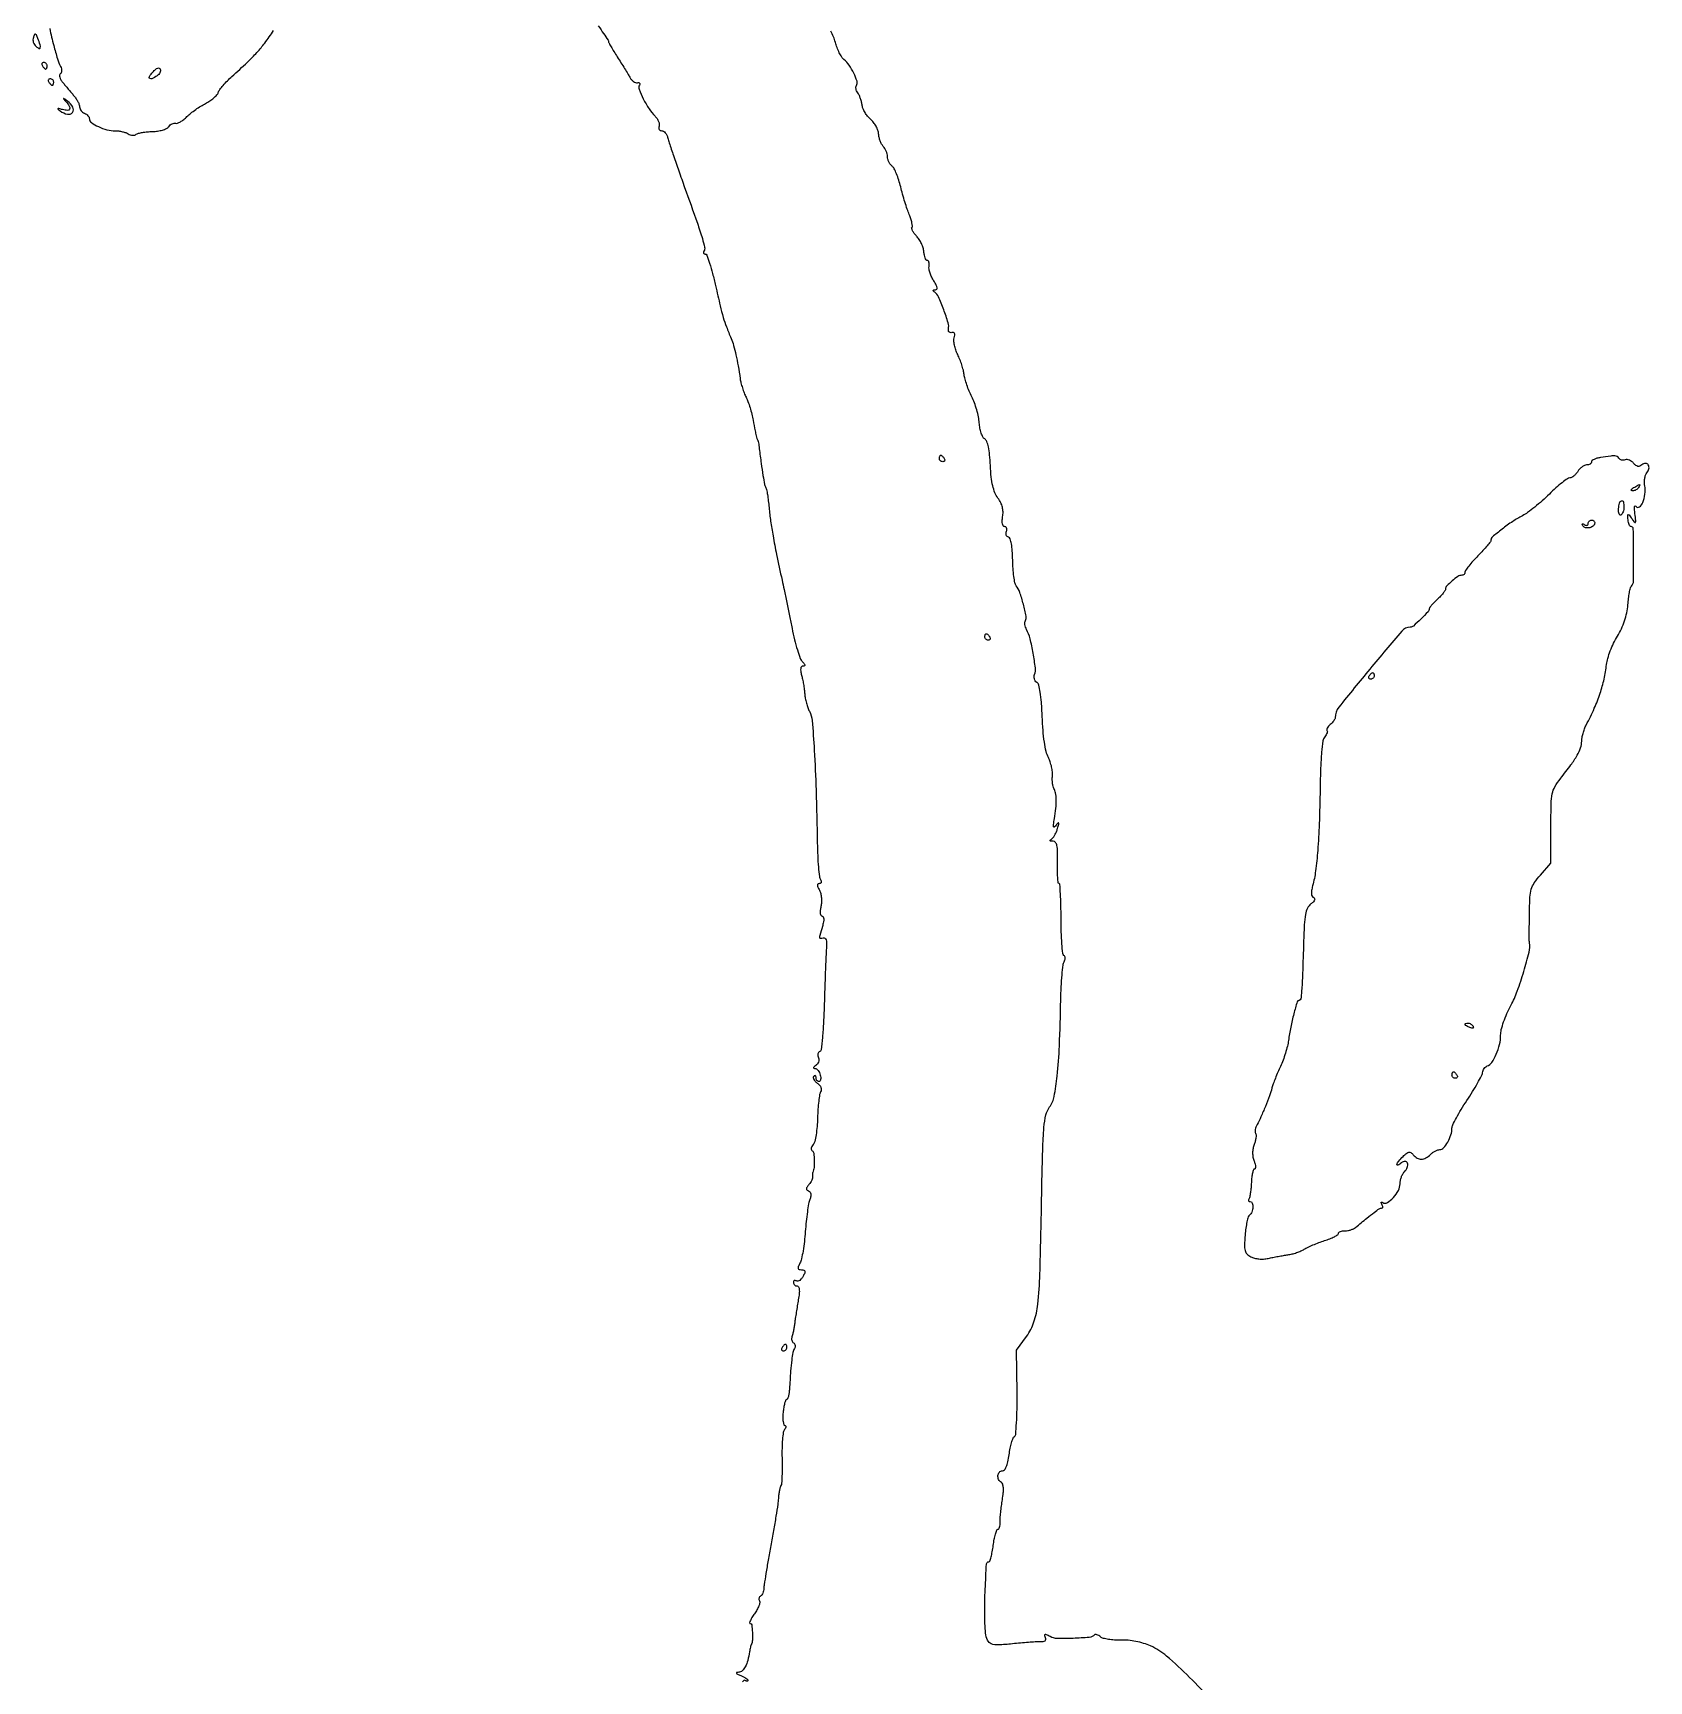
# Model space of a CAD drawing. Extents: x 489 to 2056, y 115 to 2226.
# Drawn here: x 1558 to 2056, y 1081 to 1589 of the extents above; entities that cross this region are included whole.
import ezdxf

# ---------------------------------------------------------------- set-up
doc = ezdxf.new("R2010")
doc.units = 0

msp = doc.modelspace()

# ---------------------------------------------------------------- linework, layer by layer
for points in [[(1562.771659, 1590.447751, 0.009333), (1564.009834, 1585.25738, 0.009897), (1565.163538, 1581.131079, 0.044014), (1566.097138, 1578.79636, -0.05036), (1566.374576, 1578.076235, -0.075469), (1566.452728, 1577.408157, -0.095767), (1566.32889, 1576.867471, -0.15142), (1566.018967, 1576.511722, 0.237929), (1565.786723, 1576.132965, 0.092211), (1565.850563, 1575.503181, 0.06421), (1566.196104, 1574.715004, 0.038536), (1566.789446, 1573.881151, 0.000528), (1567.570893, 1572.946836, 0.000307), (1568.511587, 1571.825931, 0.000306), (1569.456106, 1570.703266, 0.000516), (1570.25, 1569.76278, -0.029399), (1570.919749, 1568.869461, -0.028705), (1571.485938, 1567.896793, -0.029956), (1571.881362, 1566.98666, -0.087716), (1572, 1566.315606, 0.097216), (1572.111874, 1565.745654, 0.066866), (1572.440625, 1565.173044, 0.064188), (1572.926565, 1564.68468, 0.073451), (1573.5, 1564.361626, -0.061217), (1574.074143, 1564.056351, -0.05999), (1574.561667, 1563.619347, -0.065297), (1574.893879, 1563.1229, -0.113612), (1575.007802, 1562.643011, 0.243315), (1575.611202, 1561.495722, 0.044425), (1577.760375, 1560.263843, 0.044727), (1580.4299, 1559.312661, 0.061801), (1582.949365, 1558.984687, -0.031054), (1584.033453, 1558.910755, -0.025091), (1585.181524, 1558.701424, -0.025766), (1586.224286, 1558.399264, -0.05766), (1586.966462, 1558.04189, 0.06465), (1587.60426, 1557.745646, 0.062), (1588.305752, 1557.616643, 0.066888), (1588.962258, 1557.666339, 0.110132), (1589.466462, 1557.896669, -0.100183), (1590.106214, 1558.204278, -0.019882), (1591.355267, 1558.468849, -0.020319), (1592.85895, 1558.662899, -0.017678), (1594.445085, 1558.746019, 0.032235), (1596.043692, 1558.876515, 0.036328), (1597.548041, 1559.210582, 0.039427), (1598.769603, 1559.684325, 0.122316), (1599.445085, 1560.244324, -0.057336), (1599.929284, 1560.764363, -0.061267), (1600.508904, 1561.147556, -0.068829), (1601.091987, 1561.343585, -0.128782), (1601.585227, 1561.309362, 0.175182), (1602.160102, 1561.321677, 0.038992), (1603.061009, 1561.752656, 0.035986), (1604.081134, 1562.444723, 0.028033), (1605.085227, 1563.33266, -0.025716), (1606.247578, 1564.370176, -0.014329), (1607.760461, 1565.517024, -0.014263), (1609.361499, 1566.592387, -0.022384), (1610.801449, 1567.413354, 0.029553), (1612.112125, 1568.18571, 0.029645), (1613.321174, 1569.106479, 0.031035), (1614.273694, 1570.034153, 0.094258), (1614.743162, 1570.802285, -0.070415), (1615.213193, 1571.660145, -0.016443), (1616.240596, 1572.944453, -0.016636), (1617.53258, 1574.356936, -0.01564), (1618.941713, 1575.710748, 0.005662), (1623.694351, 1580.097849, 0.018972), (1626.663419, 1583.122607, 0.023235), (1629.069585, 1586.027875, 0.012254), (1631.794392, 1589.838673, -0.037093)], [(1731.873975, 1591.289835, -0.00528), (1733.511051, 1588.920536, -0.001871), (1734.888448, 1586.864814, -0.147707), (1735, 1586.495442, 0.126414), (1735.091166, 1586.14062, 0.004297), (1735.801811, 1584.874867, 0.007848), (1736.683702, 1583.389791, 0.005368), (1737.729568, 1581.730128, -0.002774), (1738.855422, 1579.963911, -0.002636), (1739.981092, 1578.1551, -0.002615), (1740.959572, 1576.545364, -0.009315), (1741.561321, 1575.5, 0.050173), (1742.075088, 1574.755348, 0.058129), (1742.704747, 1574.168216, 0.067309), (1743.3496, 1573.815996, 0.146826), (1743.906083, 1573.774777, -0.06873), (1744.338811, 1573.809638, -0.195908), (1744.606586, 1573.682338, -0.234004), (1744.68061, 1573.425273, -0.093827), (1744.545879, 1573.074234, 0.235388), (1744.425992, 1571.76356, 0.023751), (1745.738252, 1568.814242, 0.029719), (1747.503251, 1565.770897, 0.050149), (1749.368361, 1563.488782, -0.050192), (1749.997421, 1562.718941, -0.052964), (1750.44739, 1561.852454, -0.058986), (1750.663858, 1561.023079, -0.12664), (1750.588895, 1560.371061, 0.091284), (1750.49133, 1559.847814, 0.136961), (1750.61448, 1559.402749, 0.147207), (1750.9408, 1559.106992, 0.111457), (1751.414808, 1559, -0.146631), (1751.971295, 1558.833217, -0.07309), (1752.525371, 1558.339063, -0.062709), (1752.993689, 1557.610549, -0.053735), (1753.296844, 1556.75, 0.022492), (1753.710579, 1555.290963, 0.001649), (1755.039299, 1551.342188, 0.002296), (1756.661841, 1546.643215, 0.001738), (1758.484355, 1541.5, -0.001208), (1762.392931, 1530.506869, -0.011527), (1763.941719, 1525.772126, -0.022546), (1764.626433, 1523.06806, -0.191411), (1764.412009, 1521.857628, 0.088292), (1764.282185, 1521.530166, 0.167137), (1764.318531, 1521.251928, 0.177966), (1764.514696, 1521.066434, 0.101649), (1764.838102, 1521, -0.316529), (1765.292057, 1520.680622, -0.00778), (1766.160926, 1518.135938, -0.01404), (1767.084658, 1514.987623, -0.00874), (1767.998675, 1511.25, 0.00285), (1769.438507, 1505.046348, 0.013175), (1770.385852, 1501.486679, 0.018379), (1771.365306, 1498.562501, 0.009652), (1772.785164, 1495, -0.029668), (1773.553267, 1492.823386, -0.014322), (1774.28851, 1489.959314, -0.012494), (1774.974426, 1486.53442, -0.008509), (1775.590335, 1482.609551, 0.026964), (1775.84592, 1481.298641, 0.015165), (1776.289219, 1479.738197, 0.015101), (1776.833774, 1478.185542, 0.023809), (1777.403163, 1476.89366, -0.028073), (1777.999601, 1475.508546, -0.012786), (1778.629102, 1473.639734, -0.012615), (1779.193904, 1471.631104, -0.01694), (1779.59725, 1469.784109, 0.001218), (1780.202279, 1466.525192, 0.009589), (1780.515675, 1465.01923, 0.018111), (1780.746586, 1464.153201, 0.108989), (1780.974193, 1463.75, -0.130295), (1781.074654, 1463.553156, -0.006549), (1781.219166, 1462.839063, -0.010147), (1781.364026, 1461.975945, -0.007141), (1781.493317, 1461, 0.004193), (1782.06983, 1456.442011, 0.007937), (1782.623408, 1452.781086, 0.006187), (1783.136131, 1449.936352, 0.09097), (1783.504367, 1448.992934, -0.091214), (1783.723138, 1448.431641, -0.007257), (1784.002277, 1446.854811, -0.009641), (1784.273499, 1444.949691, -0.00724), (1784.501048, 1442.844145, 0.012044), (1784.989116, 1438.701034, 0.008948), (1785.719782, 1434.151577, 0.006609), (1786.820211, 1428.440756, 0.002508), (1788.501045, 1420.5, -0.001626), (1789.124396, 1417.58054, -0.000689), (1789.942396, 1413.660638, -0.000682), (1790.804319, 1409.472882, -0.000892), (1791.580111, 1405.642598, 0.011143), (1792.362619, 1402.148863, 0.014333), (1793.244581, 1398.977983, 0.012144), (1794.113475, 1396.392748, 0.109655), (1794.750259, 1395.392598, -0.024024), (1795.32867, 1394.755764, -0.135244), (1795.514496, 1394.340166, -0.331401), (1795.384054, 1394.094674, -0.111044), (1794.963021, 1394, 0.19942), (1794.502392, 1393.808674, 0.157058), (1794.254576, 1393.323073, 0.08032), (1794.254568, 1392.48307, 0.025241), (1794.518365, 1391.25, -0.015488), (1794.816627, 1389.977634, -0.008664), (1795.10433, 1388.413959, -0.008637), (1795.340641, 1386.821894, -0.013888), (1795.480756, 1385.457094, 0.028617), (1795.657433, 1384.12384, 0.019411), (1796.003418, 1382.631275, 0.019597), (1796.451701, 1381.211263, 0.036621), (1796.940968, 1380.110302, -0.102535), (1797.780571, 1377.266052, -0.005781), (1798.436961, 1368.052548, -0.007468), (1798.983605, 1355.810698, -0.00323), (1799.362547, 1339.5, 0.00717), (1799.484586, 1335.578309, 0.009955), (1799.714191, 1332.070313, 0.006828), (1800.003024, 1329.160067, 0.113803), (1800.32414, 1328.25, -0.058162), (1800.563462, 1327.754117, -0.143276), (1800.583009, 1327.35421, -0.206574), (1800.390697, 1327.09763, -0.130785), (1800.023833, 1327, 0.158368), (1799.603375, 1326.863399, 0.241066), (1799.4332, 1326.527918, 0.101007), (1799.559286, 1325.921514, 0.021269), (1800.031389, 1324.941348, -0.065887), (1800.407683, 1323.941072, -0.034347), (1800.619734, 1322.623404, -0.03345), (1800.653484, 1321.218535, -0.043364), (1800.487118, 1319.941348, 0.027478), (1800.293933, 1318.753799, 0.057393), (1800.301734, 1317.818346, 0.092401), (1800.49353, 1317.213937, 0.276554), (1800.850739, 1317, -0.282438), (1801.217539, 1316.774843, -0.11177), (1801.368296, 1316.177226, -0.056777), (1801.279132, 1315.177343, -0.019234), (1800.930194, 1313.756602, 0.002196), (1800.154155, 1311.005169, 0.088352), (1800.095467, 1310.384462, 0.397511), (1800.354633, 1310.151547, 0.044474), (1801.218296, 1310.25, -0.218159), (1801.711178, 1310.136054, -0.144315), (1802.057882, 1309.657901, -0.077312), (1802.224427, 1308.774792, -0.028259), (1802.19329, 1307.5, 0.009602), (1802.076545, 1305.610869, 0.000978), (1801.894542, 1301.126079, 0.001222), (1801.701175, 1295.780822, 0.000974), (1801.517933, 1290.014313, -0.005973), (1801.279433, 1284.306893, -0.010443), (1800.926804, 1279.588402, -0.004774), (1800.518648, 1275.716585, -0.291474), (1800.099116, 1275.199705, 0.158795), (1799.768634, 1274.955333, 0.102684), (1799.575393, 1274.516112, 0.082752), (1799.549913, 1273.946449, 0.061572), (1799.701894, 1273.334468, -0.092823), (1799.821697, 1272.680901, -0.079602), (1799.708265, 1271.989838, -0.079491), (1799.384343, 1271.367956, -0.092127), (1798.895717, 1270.914388, 0.030665), (1798.404132, 1270.559131, 0.151081), (1798.217825, 1270.277116, 0.369611), (1798.301594, 1270.09161, 0.106665), (1798.633369, 1270.015313, -0.15041), (1799.105633, 1269.862944, -0.068149), (1799.587445, 1269.416998, -0.058463), (1800.005655, 1268.766193, -0.049688), (1800.289749, 1268, -0.040966), (1800.424365, 1267.233678, -0.070464), (1800.392877, 1266.5875, -0.106581), (1800.210205, 1266.157535, -0.24384), (1799.90638, 1266, -0.127861), (1799.560721, 1266.089862, -0.100744), (1799.266249, 1266.342708, -0.089371), (1799.068267, 1266.720939, -0.076136), (1799, 1267.166667, 0.06824), (1798.946067, 1267.559997, 0.199762), (1798.780149, 1267.770774, 0.236831), (1798.537226, 1267.781591, 0.091454), (1798.251572, 1267.584906, 0.221435), (1798.109417, 1267.194939, 0.099391), (1798.266011, 1266.659265, 0.070272), (1798.698491, 1266.057114, 0.044093), (1799.35171, 1265.484774, -0.052208), (1800.067061, 1264.837221, -0.087802), (1800.493137, 1264.150968, -0.109867), (1800.603504, 1263.474031, -0.124725), (1800.406214, 1262.848252, 0.097812), (1800.086687, 1261.995662, 0.011205), (1799.796705, 1259.955031, 0.013177), (1799.567915, 1257.485901, 0.010381), (1799.446353, 1254.803203, -0.015669), (1799.295757, 1252.109899, -0.01917), (1798.980037, 1249.608006, -0.017959), (1798.564153, 1247.554058, -0.114757), (1798.091719, 1246.610514, 0.054578), (1797.702342, 1246.020939, 0.082249), (1797.514606, 1245.435876, 0.110298), (1797.550479, 1244.947608, 0.183048), (1797.798896, 1244.624289, -0.227652), (1798.276859, 1243.877859, -0.023611), (1798.436753, 1241.740255, -0.029228), (1798.367797, 1239.515922, -0.080441), (1797.980772, 1238, 0.064209), (1797.907793, 1237.748348, 0.026694), (1797.872175, 1237.395642, 0.025874), (1797.873903, 1237.008875, 0.030357), (1797.916666, 1236.64474, -0.119723), (1797.890316, 1236.211295, -0.034898), (1797.647586, 1235.583238, -0.032896), (1797.265601, 1234.891158, -0.02996), (1796.785087, 1234.232119, 0.026872), (1796.20013, 1233.440147, 0.135582), (1796.032444, 1232.921877, 0.23477), (1796.197155, 1232.550842, 0.092017), (1796.699913, 1232.270741, -0.143085), (1797.165408, 1231.946074, -0.136675), (1797.393166, 1231.416062, -0.089468), (1797.359407, 1230.653886, -0.035164), (1797.054598, 1229.643603, 0.04759), (1796.694624, 1228.333828, 0.008517), (1796.300157, 1225.826939, 0.00913), (1795.94049, 1222.863577, 0.008133), (1795.673206, 1219.772534, -0.011351), (1795.386962, 1216.693287, -0.012977), (1794.970328, 1213.765373, -0.01217), (1794.493854, 1211.309584, -0.068964), (1794.033338, 1210.062293, 0.020855), (1793.504035, 1208.965695, 0.15895), (1793.451671, 1208.402606, 0.280637), (1793.748967, 1208.095846, 0.063552), (1794.5, 1208, -0.063453), (1795.247272, 1207.904783, -0.277452), (1795.546468, 1207.599931, -0.161066), (1795.499187, 1207.042663, -0.021845), (1794.98501, 1205.971992, -0.046669), (1794.499748, 1205.238813, -0.0693), (1793.939465, 1204.71215, -0.092842), (1793.395213, 1204.461921, -0.202545), (1792.949827, 1204.531009, 0.088302), (1792.587162, 1204.674781, 0.167147), (1792.279012, 1204.634509, 0.177958), (1792.073575, 1204.417227, 0.101637), (1792, 1204.059017, 0.105657), (1792.086349, 1203.65495, 0.099269), (1792.331294, 1203.311086, 0.096256), (1792.697284, 1203.080593, 0.092792), (1793.127808, 1203, -0.278455), (1793.580288, 1202.726828, -0.098349), (1793.804646, 1201.970649, -0.050428), (1793.793796, 1200.680918, -0.01547), (1793.521451, 1198.75, 0.002393), (1793.211551, 1196.903381, 0.001794), (1792.887344, 1194.867188, 0.001813), (1792.595981, 1192.948242, 0.004155), (1792.393743, 1191.5, -0.008633), (1792.209565, 1190.262117, -0.008471), (1791.981728, 1189.02347, -0.008386), (1791.745382, 1187.94439, -0.031549), (1791.543774, 1187.282025, 0.081679), (1791.442634, 1186.771421, 0.077418), (1791.507135, 1186.24525, 0.08105), (1791.723013, 1185.784608, 0.104686), (1792.059986, 1185.462927, -0.120455), (1792.374908, 1185.14297, -0.100711), (1792.532874, 1184.692063, -0.091805), (1792.508786, 1184.178573, -0.081078), (1792.303985, 1183.682841, 0.090537), (1791.83592, 1182.486689, 0.017804), (1791.474147, 1180.198493, 0.012612), (1791.141727, 1176.745666, 0.003392), (1790.789682, 1171.25, -0.020115), (1790.667965, 1170.004427, -0.031912), (1790.4536, 1168.954688, -0.033499), (1790.188764, 1168.187051, -0.301576), (1789.906847, 1168, 0.313041), (1789.614363, 1167.796986, 0.0235), (1789.302695, 1166.825, 0.025847), (1789.025164, 1165.533166, 0.016216), (1788.82861, 1164, 0.02102), (1788.747195, 1162.466604, 0.034927), (1788.823246, 1161.175, 0.039973), (1789.020479, 1160.242975, 0.332042), (1789.346019, 1160, -0.205722), (1789.599751, 1159.89099, -0.208734), (1789.693312, 1159.632813, -0.10702), (1789.578761, 1159.230081, -0.043524), (1789.266049, 1158.75, 0.131127), (1788.893451, 1157.877416, 0.013937), (1788.637943, 1155.664063, 0.016435), (1788.491458, 1152.963594, 0.012501), (1788.502357, 1150, -0.007516), (1788.542557, 1147.054239, -0.010366), (1788.484046, 1144.409375, -0.007289), (1788.357858, 1142.214489, -0.113808), (1788.137899, 1141.5, 0.068278), (1787.902214, 1140.924907, 0.016235), (1787.675681, 1139.9125, 0.016399), (1787.489801, 1138.721863, 0.015538), (1787.378305, 1137.5, -0.021783), (1787.192102, 1135.707055, -0.00301), (1786.62071, 1132.003125, -0.003446), (1785.886976, 1127.622937, -0.002912), (1785.052007, 1123, 0.002383), (1784.228681, 1118.468936, 0.003235), (1783.531334, 1114.369846, 0.002165), (1782.983552, 1110.925317, 0.035979), (1782.889216, 1109.76969, -0.049566), (1782.812308, 1109.064141, -0.047089), (1782.597727, 1108.374702, -0.050658), (1782.286477, 1107.800979, -0.105114), (1781.920056, 1107.450592, 0.097433), (1781.600664, 1107.154341, 0.097553), (1781.417468, 1106.759303, 0.098313), (1781.398544, 1106.326911, 0.100667), (1781.546923, 1105.924077, -0.197436), (1781.637862, 1105.373583, -0.037479), (1781.33015, 1104.382563, -0.034897), (1780.768886, 1103.207942, -0.02582), (1779.995141, 1101.993176, 0.017119), (1779.234836, 1100.844121, 0.034226), (1778.730205, 1099.879245, 0.051512), (1778.514334, 1099.206542, 0.476407), (1778.681906, 1099, -0.379527), (1779.1602, 1098.575855, -0.017743), (1779.357557, 1096.242502, -0.024415), (1779.357743, 1093.865688, -0.1041), (1779, 1092.5, 0.050934), (1778.887589, 1092.203037, 0.009348), (1778.747203, 1091.632813, 0.009958), (1778.608179, 1090.956651, 0.008911), (1778.490478, 1090.25, -0.028186), (1777.945322, 1087.609282, -0.057257), (1777.171179, 1085.638713, -0.081808), (1776.219794, 1084.392338, -0.181139), (1775.133369, 1083.936614, 0.0461), (1774.527461, 1083.85683, 0.519035), (1774.449617, 1083.667573, 0.143958), (1774.76277, 1083.394274, 0.012352), (1775.75, 1082.968838, -0.021149), (1776.611827, 1082.579331, -0.029981), (1777.339062, 1082.156436, -0.030094), (1777.869846, 1081.755584, -0.219371), (1778, 1081.473207, -0.206312), (1777.923927, 1081.29669, -0.18021), (1777.737585, 1081.217824, -0.102606), (1777.449354, 1081.264551, -0.047126), (1777.106674, 1081.434072, 0.282943), (1776.713706, 1081.434899, 0.097459), (1776.277368, 1081.033535, 0.062216)], [(1920.827637, 1075.363166, 0.013444), (1914.13089, 1082.363962, 0.017426), (1907.005977, 1088.946573, 0.073053), (1902.093852, 1092.06165, 0.031219), (1899.952995, 1092.859894, 0.025519), (1897.580732, 1093.449107, 0.025538), (1895.16297, 1093.793173, 0.031429), (1892.885636, 1093.855719, -0.02269), (1890.945774, 1093.875107, -0.025384), (1889.087686, 1094.073039, -0.025854), (1887.539644, 1094.400689, -0.108536), (1886.699774, 1094.834202, 0.037446), (1886.133018, 1095.236993, 0.053563), (1885.574417, 1095.497238, 0.067473), (1885.104391, 1095.589692, 0.214418), (1884.811968, 1095.478634, -0.174963), (1883.17949, 1094.71213, -0.013377), (1878.25168, 1094.38737, -0.015858), (1873.349737, 1094.351373, -0.11729), (1871.10636, 1094.943078, 0.012578), (1870.006969, 1095.496344, 0.163463), (1869.558368, 1095.549084, 0.406405), (1869.398179, 1095.310733, 0.046561), (1869.590525, 1094.624691, -0.108652), (1869.685474, 1093.996254, -0.218423), (1869.451543, 1093.564555, -0.135312), (1868.851582, 1093.328309, -0.036306), (1867.81802, 1093.293616, 0.022222), (1866.548585, 1093.28675, 0.005162), (1864.418418, 1093.158429, 0.005316), (1861.967104, 1092.959133, 0.005185), (1859.5, 1092.706301, -0.016471), (1855.142054, 1092.35887, -0.107098), (1852.98511, 1092.721949, -0.195942), (1851.823926, 1093.841468, -0.08014), (1851.25723, 1096, -0.023923), (1850.968231, 1101.897101, -0.011166), (1851.130467, 1109.548305, -0.003534), (1851.525505, 1117.348637, -0.397422), (1852.215557, 1118, 0.319217), (1852.527301, 1118.22161, 0.016438), (1852.915756, 1119.46875, 0.021108), (1853.288489, 1121.083413, 0.013194), (1853.594388, 1123, -0.014116), (1853.903901, 1124.916519, -0.022496), (1854.287656, 1126.53125, -0.018422), (1854.690916, 1127.768166, -0.314494), (1855.023044, 1128, 0.257058), (1855.312127, 1128.159138, 0.065964), (1855.543854, 1128.660938, 0.050447), (1855.691299, 1129.388032, 0.032292), (1855.721223, 1130.25, -0.025291), (1855.745484, 1131.421208, -0.00758), (1855.899597, 1133.199644, -0.007578), (1856.133446, 1135.193439, -0.008144), (1856.422823, 1137.131767, 0.016988), (1856.694759, 1139.203505, 0.039535), (1856.722158, 1140.767873, 0.055345), (1856.530863, 1141.868443, 0.18573), (1856.095814, 1142.440784, -0.14134), (1855.266107, 1143.356056, -0.136478), (1855.036871, 1144.585731, -0.165761), (1855.481989, 1145.594612, -0.209682), (1856.406162, 1146, 0.22541), (1857.061303, 1146.311161, 0.07196), (1857.631046, 1147.26098, 0.04654), (1858.115298, 1148.806592, 0.018485), (1858.499846, 1150.998883, -0.015824), (1858.832461, 1152.956224, -0.021276), (1859.264261, 1154.701684, -0.019008), (1859.728943, 1156.089611, -0.165522), (1860.136651, 1156.584455, 0.238418), (1860.519213, 1157.209656, 0.005533), (1860.768379, 1160.765243, 0.01092), (1860.928242, 1165.076985, 0.006648), (1860.938057, 1170.17554), (1860.79018, 1183.179935), (1863.861544, 1187.456733, 0.074781), (1866.142531, 1191.90832, 0.05359), (1867.349201, 1197.377381, 0.020817), (1867.984108, 1206.63827, 0.001946), (1868.508435, 1229.5, -0.001642), (1868.856347, 1245.082314, -0.015009), (1869.233374, 1251.853383, -0.035402), (1869.842789, 1255.717664, -0.102415), (1870.969432, 1258.165784, 0.111464), (1872.379683, 1261.380397, 0.021785), (1873.316651, 1267.671794, 0.016105), (1873.987663, 1276.966125, 0.004934), (1874.409941, 1291.039777, -0.006956), (1874.550705, 1295.173479, -0.009651), (1874.7998, 1298.87184, -0.006592), (1875.107027, 1301.942053, -0.110612), (1875.439173, 1302.90158, 0.067212), (1875.685744, 1303.454684, 0.079232), (1875.758274, 1304.022732, 0.091666), (1875.650817, 1304.517276, 0.137238), (1875.378115, 1304.861803, -0.213136), (1875.027588, 1305.470711, -0.006348), (1874.757946, 1308.470307, -0.01161), (1874.563572, 1312.083963, -0.00763), (1874.5, 1316.249879, 0.005435), (1874.455191, 1320.371807, 0.009045), (1874.316901, 1323.842016, 0.003252), (1874.128307, 1326.765451, 0.393533), (1873.876683, 1326.999879, -0.383419), (1873.633366, 1327.218705, -0.008657), (1873.482903, 1328.909339, -0.014952), (1873.395666, 1331.00772, -0.008991), (1873.411452, 1333.5, 0.008824), (1873.434168, 1336.906324, 0.049354), (1873.234816, 1338.717805, 0.120447), (1872.783574, 1339.656798, 0.221811), (1872.03477, 1340.015313, -0.029252), (1871.408109, 1340.058284, -0.237789), (1871.176908, 1340.214381, -0.341197), (1871.21078, 1340.442217, -0.045797), (1871.615219, 1340.765313, 0.088695), (1872.092209, 1341.218171, 0.030752), (1872.608552, 1342.018561, 0.029412), (1873.080534, 1342.989086, 0.030188), (1873.430725, 1344, 0.005778), (1873.791136, 1345.346363, 0.166826), (1873.762736, 1345.697936, 0.55205), (1873.581889, 1345.725407, 0.016098), (1872.994652, 1345, -0.056965), (1872.469786, 1344.450131, -0.547865), (1872.216683, 1344.530525, -0.100785), (1872.176984, 1345.191975, -0.007383), (1872.460813, 1347, 0.017343), (1872.894198, 1350.171801, 0.029842), (1873.004643, 1352.834998, 0.036121), (1872.813657, 1354.941236, 0.098046), (1872.290654, 1356.338728, -0.082372), (1872.033407, 1356.965975, -0.02783), (1871.866591, 1357.942552, -0.026807), (1871.79942, 1359.061924, -0.027719), (1871.853834, 1360.169519, 0.053324), (1871.851314, 1361.406849, 0.027752), (1871.598933, 1362.931239, 0.027249), (1871.162402, 1364.484056, 0.037196), (1870.592697, 1365.820743, -0.062515), (1869.913896, 1367.666665, -0.019615), (1869.36164, 1370.564954, -0.017191), (1868.942208, 1374.206225, -0.010757), (1868.690069, 1378.490026, 0.008264), (1868.453713, 1382.878575, 0.021891), (1868.095947, 1386.000307, 0.026018), (1867.636202, 1388.158296, 0.1911), (1867.018642, 1388.988479, -0.104333), (1866.565431, 1389.420519, -0.081716), (1866.276387, 1390.037165, -0.078216), (1866.192216, 1390.740302, -0.082545), (1866.331499, 1391.421489, 0.121563), (1866.584805, 1393.446083, 0.014511), (1865.920681, 1397.947125, 0.017807), (1864.953279, 1402.461012, 0.059206), (1863.871976, 1405.290677, -0.043032), (1863.555379, 1406.045231, -0.045102), (1863.37872, 1406.831102, -0.04952), (1863.356241, 1407.53296, -0.122261), (1863.512427, 1408.020108, 0.190764), (1863.754679, 1409.37776, 0.014392), (1862.888802, 1413.089135, 0.019525), (1861.771412, 1416.739709, 0.078609), (1860.671253, 1418.787617, -0.114238), (1860.283802, 1419.64972, -0.014986), (1859.951832, 1421.644393, -0.016776), (1859.704839, 1424.071924, -0.01333), (1859.596336, 1426.704672, 0.013229), (1859.480475, 1429.529915, 0.028542), (1859.210263, 1431.688889, 0.033317), (1858.824939, 1433.209433, 0.237981), (1858.306177, 1433.731663, -0.123149), (1857.893555, 1433.99412, -0.105846), (1857.624841, 1434.434081, -0.095449), (1857.543031, 1434.98632, -0.080966), (1857.663166, 1435.564608, 0.069398), (1857.790446, 1436.11356, 0.117418), (1857.722809, 1436.578353, 0.152599), (1857.474549, 1436.884644, 0.147762), (1857.092726, 1437, -0.240125), (1856.667842, 1437.216536, -0.109212), (1856.412018, 1437.804198, -0.064502), (1856.351094, 1438.751949, -0.027445), (1856.503016, 1440.017122, 0.048927), (1856.619236, 1441.531187, 0.056449), (1856.425979, 1442.965359, 0.054402), (1855.90737, 1444.362539, 0.040722), (1855.054853, 1445.767122, -0.05955), (1854.116148, 1447.453382, -0.040189), (1853.446543, 1449.553436, -0.030843), (1852.991989, 1452.255586, -0.014023), (1852.716356, 1455.83049, 0.012202), (1852.476155, 1459.101202, 0.028198), (1852.098171, 1461.534735, 0.035737), (1851.604007, 1463.240919, 0.167506), (1850.966643, 1464.020616, -0.136653), (1850.41204, 1464.621219, -0.037146), (1849.904254, 1465.823188, -0.034677), (1849.509905, 1467.328988, -0.029995), (1849.303208, 1468.949882, 0.033943), (1849.052915, 1470.796475, 0.019073), (1848.513069, 1472.9956, 0.018964), (1847.795485, 1475.184516, 0.029267), (1846.996052, 1477.007738, -0.019151), (1846.192702, 1478.743589, -0.015501), (1845.461593, 1480.661768, -0.015778), (1844.897508, 1482.47505, -0.038552), (1844.629515, 1483.846503, 0.033006), (1844.385029, 1485.175721, 0.016004), (1843.907432, 1486.837276, 0.015797), (1843.297529, 1488.54249, 0.021918), (1842.637427, 1490.024976, -0.032593), (1842.045357, 1491.434866, -0.031998), (1841.637272, 1492.918375, -0.033699), (1841.451861, 1494.262306, -0.094544), (1841.563978, 1495.201576, 0.041762), (1841.745339, 1495.99817, 0.145832), (1841.667799, 1496.513857, 0.228798), (1841.355071, 1496.767824, 0.109661), (1840.825361, 1496.77512, -0.103688), (1840.342523, 1496.776068, -0.151656), (1839.974085, 1496.981972, -0.14733), (1839.780253, 1497.365832, -0.096113), (1839.788546, 1497.865637, 0.126887), (1839.703862, 1499.780445, 0.015033), (1838.326913, 1503.844333, 0.014546), (1836.710103, 1507.824674, 0.137339), (1835.55134, 1509.234687, -0.037832), (1835.153871, 1509.559774, -0.281351), (1835.093508, 1509.78569, -0.286598), (1835.266819, 1509.939276, -0.038738), (1835.773053, 1509.984687, 0.206012), (1836.21441, 1510.180921, 0.235719), (1836.342324, 1510.620613, 0.082979), (1836.055296, 1511.418148, 0.017251), (1835.280153, 1512.695185, -0.034414), (1834.626883, 1513.859691, -0.032178), (1834.122765, 1515.128824, -0.033777), (1833.824754, 1516.31451, -0.08685), (1833.819958, 1517.195185, 0.043948), (1833.875358, 1517.886384, 0.070705), (1833.787755, 1518.469836, 0.1008), (1833.579162, 1518.859844, 0.22329), (1833.280966, 1519, -0.249309), (1832.940502, 1519.181012, -0.053998), (1832.618954, 1519.790305, -0.044346), (1832.360364, 1520.659814, -0.029473), (1832.213551, 1521.690399, 0.054775), (1831.983071, 1522.875941, 0.03278), (1831.467447, 1524.217293, 0.032508), (1830.770291, 1525.500977, 0.047955), (1829.986297, 1526.514586, -0.025891), (1829.259386, 1527.373381, -0.04048), (1828.737326, 1528.188344, -0.048307), (1828.460082, 1528.858461, -0.277065), (1828.549435, 1529.216101, 0.226083), (1828.693663, 1529.622913, 0.026291), (1828.538886, 1530.603497, 0.027455), (1828.211603, 1531.814194, 0.019078), (1827.716291, 1533.141914, -0.016715), (1827.091431, 1534.793036, -0.007118), (1826.36104, 1537.041201, -0.007034), (1825.64918, 1539.463571, -0.009169), (1825.069851, 1541.700472, 0.018747), (1824.489309, 1543.777326, 0.02127), (1823.775351, 1545.717572, 0.021049), (1823.036071, 1547.299291, 0.100021), (1822.412141, 1548.072917, -0.064572), (1821.871566, 1548.654224, -0.04437), (1821.414816, 1549.431172, -0.044478), (1821.10361, 1550.273571, -0.066342), (1821, 1551.051016, 0.05933), (1820.906144, 1551.839194, 0.038294), (1820.622203, 1552.714763, 0.038194), (1820.206395, 1553.540493, 0.057316), (1819.713881, 1554.178571, -0.068352), (1819.208618, 1554.863798, -0.033971), (1818.756926, 1555.846205, -0.03294), (1818.420141, 1556.945898, -0.041323), (1818.262201, 1558, 0.069643), (1818.032599, 1559.103224, 0.039047), (1817.470141, 1560.354965, 0.038101), (1816.690218, 1561.554458, 0.050155), (1815.79832, 1562.506265, -0.046197), (1814.892929, 1563.457305, -0.034252), (1814.073031, 1564.655724, -0.034972), (1813.451208, 1565.905711, -0.063388), (1813.152426, 1567.006265, 0.028097), (1812.946741, 1568.049486, 0.023928), (1812.616575, 1569.121785, 0.024623), (1812.220496, 1570.069746, 0.060455), (1811.816336, 1570.706195, -0.067095), (1811.485265, 1571.243108, -0.064378), (1811.302365, 1571.856061, -0.069311), (1811.288723, 1572.449037, -0.109984), (1811.454777, 1572.926827, 0.220042), (1811.612575, 1574.231173, 0.0346), (1810.623227, 1576.694162, 0.038004), (1809.167638, 1579.195035, 0.068858), (1807.573114, 1580.939321, -0.078855), (1806.900235, 1581.705449, -0.025339), (1806.155804, 1583.028116, -0.024565), (1805.464175, 1584.607099, -0.025179), (1804.937127, 1586.233491, 0.029051), (1804.37565, 1587.921481, 0.022577), (1803.578701, 1589.685423, 0.023069)]]:
    msp.add_lwpolyline(points, format="xyb")
for points in [[(1557.734307, 1587.749999, 0.093823), (1557.606967, 1587.047458, 0.069827), (1557.722827, 1586.266139, 0.068119), (1558.054933, 1585.527767, 0.080013), (1558.559441, 1584.950668, 0.063967), (1559.466537, 1584.375672, 0.480378), (1559.861279, 1584.570484, 0.134508), (1559.816623, 1585.450198, 0.013811), (1559.104581, 1587.426885, 0.012666), (1558.651951, 1588.501346, 0.232876), (1558.374362, 1588.730062, 0.350049), (1558.106078, 1588.603147, 0.022276)], [(1560.5, 1579, 0.029505), (1560.768994, 1578.617226, 0.035638), (1561.066025, 1578.29375, 0.038439), (1561.34829, 1578.065539, 0.151918), (1561.559017, 1578, 0.210953), (1561.727648, 1578.07446, 0.081139), (1561.870461, 1578.29375, 0.061769), (1561.967655, 1578.617151, 0.042167), (1562, 1579, 0.105053), (1561.918938, 1579.381556, 0.099167), (1561.688914, 1579.70625, 0.09642), (1561.345238, 1579.923877, 0.093332), (1560.940983, 1580, 0.108972), (1560.586039, 1579.921712, 0.182303), (1560.3746, 1579.70625, 0.161196), (1560.343488, 1579.3821, 0.082592)], [(1562.5, 1574, 0.029505), (1562.768994, 1573.617226, 0.035638), (1563.066025, 1573.29375, 0.038439), (1563.34829, 1573.065539, 0.151918), (1563.559017, 1573, 0.210953), (1563.727648, 1573.07446, 0.081139), (1563.870461, 1573.29375, 0.061769), (1563.967655, 1573.617151, 0.042167), (1564, 1574, 0.105053), (1563.918938, 1574.381556, 0.099167), (1563.688914, 1574.70625, 0.09642), (1563.345238, 1574.923877, 0.093332), (1562.940983, 1575, 0.108972), (1562.586039, 1574.921712, 0.182303), (1562.3746, 1574.70625, 0.161196), (1562.343488, 1574.3821, 0.082592)], [(1595.871885, 1575.899659, -0.028154), (1594.266128, 1575.004906, -0.305765), (1593.568828, 1575.104168, -0.376769), (1593.497012, 1575.724377, -0.032562), (1594.569437, 1577.076727, -0.027005), (1595.407017, 1577.907363, -0.089429), (1596.066904, 1578.310903, -0.198877), (1596.537097, 1578.300481, -0.211641), (1596.846309, 1577.961073, -0.114744), (1596.895036, 1577.440119, -0.076736), (1596.724024, 1576.863675, -0.070697), (1596.366459, 1576.321148, -0.07068)], [(1567.75, 1568.001772, -0.041087), (1568.819609, 1566.583317, -0.240474), (1568.902772, 1565.681766, -0.318137), (1568.250731, 1565.259428, -0.058302), (1566.75, 1565.498119, 0.005506), (1565.556159, 1565.819786, 0.192299), (1565.274156, 1565.783554, 0.538239), (1565.262105, 1565.624267, 0.011991), (1566, 1565.080819, 0.098596), (1568.264944, 1564.084925, 0.294267), (1569.781054, 1564.646402, 0.300681), (1569.876078, 1566.239505, 0.09994), (1568.25, 1568.079327, 0.00151), (1567.195566, 1568.872215, 0.201569), (1567.042931, 1568.910203, 0.591085), (1567.015173, 1568.833979, 0.002446)], [(1838.5, 1458, -0.082592), (1838.656512, 1457.6179, -0.161196), (1838.6254, 1457.29375, -0.182303), (1838.413961, 1457.078288, -0.108972), (1838.059017, 1457, -0.093332), (1837.654762, 1457.076123, -0.09642), (1837.311086, 1457.29375, -0.099167), (1837.081062, 1457.618444, -0.105053), (1837, 1458, -0.042167), (1837.032345, 1458.382849, -0.061769), (1837.129539, 1458.70625, -0.081139), (1837.272352, 1458.92554, -0.210953), (1837.440983, 1459, -0.151918), (1837.65171, 1458.934461, -0.038439), (1837.933975, 1458.70625, -0.035638), (1838.231006, 1458.382774, -0.029505)], [(2040.75, 1458.283746, 0.031318), (2039.696831, 1458.056009, 0.045236), (2038.807813, 1457.71529, 0.054426), (2038.18657, 1457.321337, 0.228062), (2038, 1456.933578, -0.157142), (2037.88526, 1456.57751, -0.097322), (2037.561864, 1456.274238, -0.079348), (2037.078837, 1456.069507, -0.060708), (2036.508474, 1456, 0.107418), (2035.846761, 1455.856181, 0.050645), (2035.088184, 1455.4125, 0.046919), (2034.356259, 1454.765087, 0.048682), (2033.767927, 1454, -0.040185), (2033.199872, 1453.234766, -0.042776), (2032.527529, 1452.5875, -0.046862), (2031.855302, 1452.140088, -0.124026), (2031.299239, 1452, 0.156993), (2030.585371, 1451.770192, 0.011957), (2028.948935, 1450.53441, 0.015524), (2027.04134, 1448.921922, 0.011176), (2025.010929, 1447.010758, -0.0132), (2022.834538, 1444.978741, -0.012032), (2020.486965, 1442.998823, -0.012141), (2018.303661, 1441.331125, -0.037711), (2016.727867, 1440.359274, 0.028032), (2013.718249, 1438.582523, 0.01797), (2010.427477, 1436.206855, 0.010604), (2007.468423, 1433.802077, 0.220241), (2007.000029, 1432.7904, -0.168083), (2006.849295, 1432.354731, -0.007395), (2005.825009, 1431.09051, -0.011821), (2004.532609, 1429.615082, -0.008098), (2003, 1428, 0.010922), (2001.467746, 1426.36692, 0.015224), (2000.175, 1424.836053, 0.011582), (1999.182026, 1423.523485, 0.157404), (1999, 1422.9596, -0.102119), (1998.924424, 1422.593422, -0.098618), (1998.709608, 1422.281883, -0.09719), (1998.388751, 1422.073151, -0.096041), (1998.011431, 1422, 0.149229), (1996.835599, 1421.64107, 0.028292), (1995.029609, 1420.270672, 0.02665), (1993.394485, 1418.719769, 0.191941), (1993, 1417.73001, -0.149448), (1992.862561, 1417.280461, -0.01966), (1992.265625, 1416.466399, -0.021407), (1991.457355, 1415.535186, -0.016437), (1990.5, 1414.58758, 0.011799), (1989.542343, 1413.6571, 0.016475), (1988.734375, 1412.777979, 0.012848), (1988.116239, 1412.020747, 0.166234), (1988, 1411.680784, -0.192171), (1987.634738, 1410.765523, -0.010426), (1985.405899, 1408.513741, -0.010666), (1983.087895, 1406.361494, -0.183779), (1982.137611, 1406, 0.218858), (1979.558402, 1404.814242, 0.004066), (1969.690351, 1393.117965, 0.004787), (1960.144815, 1381.388731, 0.169995), (1959, 1378.118828, -0.119392), (1958.897877, 1377.697245, -0.035968), (1958.552276, 1377.130031, -0.033778), (1958.059142, 1376.528456, -0.03098), (1957.475834, 1375.979944, 0.034968), (1956.929413, 1375.457854, 0.05576), (1956.550817, 1374.935151, 0.076276), (1956.381474, 1374.489569, 0.254365), (1956.467158, 1374.199509, -0.218683), (1956.578879, 1373.897959, -0.065756), (1956.475749, 1373.407124, -0.052315), (1956.198151, 1372.821965, -0.036324), (1955.772525, 1372.22591, 0.139456), (1955.211644, 1370.954946, 0.01243), (1954.811425, 1367.447551, 0.013004), (1954.5094, 1362.6408, 0.005395), (1954.34048, 1356.1339, -0.004886), (1954.073926, 1345.446832, -0.010506), (1953.615091, 1337.220811, -0.013371), (1952.957313, 1330.886469, -0.032919), (1952.046888, 1326.301705, 0.022777), (1951.723121, 1324.828245, 0.063219), (1951.676052, 1323.770727, 0.104799), (1951.887091, 1323.065136, 0.179309), (1952.344884, 1322.666457, -0.195646), (1952.664762, 1322.369623, -0.210761), (1952.673621, 1321.945659, -0.099278), (1952.296886, 1321.385972, -0.031435), (1951.534731, 1320.720759, 0.116934), (1950.475738, 1319.419863, 0.068234), (1949.851038, 1317.49738, 0.031889), (1949.48166, 1314.276094, 0.004941), (1949.221303, 1307.856007, -0.001169), (1948.896473, 1298.012458, -0.010989), (1948.654013, 1293.78592, -0.017846), (1948.381912, 1291.429627, -0.370744), (1947.882141, 1291, 0.33158), (1947.275865, 1290.548277, 0.007652), (1946.245522, 1286.89379, 0.015667), (1945.291234, 1282.784276, 0.016196), (1944.608175, 1278.668165, -0.027485), (1944.273891, 1276.901598, -0.01426), (1943.673821, 1274.737533, -0.014136), (1942.928941, 1272.543412, -0.020857), (1942.142154, 1270.668165, 0.008537), (1941.343609, 1268.889049, 0.007314), (1940.562581, 1266.990023, 0.007384), (1939.903666, 1265.243678, 0.020854), (1939.51305, 1264, -0.021826), (1938.737593, 1261.547693, -0.009155), (1937.491108, 1258.316935, -0.009198), (1936.115948, 1255.10853, -0.019944), (1934.91768, 1252.709323, 0.040346), (1934.580622, 1251.95947, 0.044184), (1934.380645, 1251.187506, 0.048877), (1934.334516, 1250.505067, 0.131599), (1934.473277, 1250.043239, -0.137337), (1934.618867, 1249.538088, -0.033649), (1934.566799, 1248.665958, -0.031943), (1934.368158, 1247.637343, -0.027179), (1934.031905, 1246.583916, 0.044632), (1933.677638, 1245.324052, 0.044688), (1933.552777, 1244.021849, 0.045105), (1933.661402, 1242.729794, 0.04736), (1934, 1241.5, -0.026985), (1934.306489, 1240.541103, -0.049989), (1934.432966, 1239.734375, -0.077109), (1934.378862, 1239.185745, -0.34213), (1934.139183, 1239, 0.313949), (1933.813811, 1238.773362, 0.030192), (1933.51912, 1237.798703, 0.029894), (1933.287669, 1236.477945, 0.018638), (1933.167624, 1234.910479, -0.011794), (1933.065046, 1233.277963, -0.014315), (1932.889157, 1231.754802, -0.01292), (1932.673074, 1230.49171, -0.089816), (1932.444673, 1229.910479, 0.080802), (1932.300692, 1229.562506, 0.15915), (1932.325709, 1229.267453, 0.183586), (1932.513179, 1229.071535, 0.111535), (1932.829872, 1229, -0.327532), (1933.45638, 1228.540279, -0.090839), (1933.615905, 1227.255504, -0.074887), (1933.306497, 1225.783238, -0.148117), (1932.589905, 1224.842039, 0.166351), (1932.210023, 1224.304421, 0.016759), (1931.813295, 1222.763229, 0.019569), (1931.465044, 1220.841797, 0.014358), (1931.224131, 1218.689183, 0.011513), (1931.033501, 1215.500615, 0.074375), (1931.212819, 1213.903196, 0.134286), (1931.811292, 1212.875269, 0.071417), (1933.006394, 1211.996578, 0.060066), (1934.126239, 1211.560414, 0.03948), (1935.490732, 1211.322671, 0.037753), (1936.953806, 1211.296162, 0.040275), (1938.372168, 1211.492945, -0.005911), (1939.782282, 1211.788409, -0.003687), (1941.441068, 1212.102868, -0.003699), (1943.081053, 1212.388732, -0.006706), (1944.427212, 1212.594615, 0.028164), (1945.699438, 1212.84545, 0.019569), (1947.103437, 1213.26459, 0.019796), (1948.423569, 1213.774846, 0.038024), (1949.427212, 1214.303018, -0.030142), (1950.511204, 1214.895453, -0.010457), (1952.139556, 1215.62067, -0.010344), (1953.970854, 1216.346588, -0.011851), (1955.75, 1216.961973, 0.016793), (1957.378453, 1217.543318, 0.025215), (1958.751563, 1218.167896, 0.022684), (1959.781378, 1218.761187, 0.256078), (1960, 1219.16006, -0.222053), (1960.150187, 1219.481564, -0.076791), (1960.599898, 1219.753267, -0.058397), (1961.260211, 1219.938534, -0.03924), (1962.042206, 1220, 0.042939), (1962.91269, 1220.074893, 0.033103), (1963.839304, 1220.299521, 0.033984), (1964.682735, 1220.628554, 0.065402), (1965.292206, 1221.019647, -0.003178), (1968.776332, 1223.9233, -0.011899), (1971.018957, 1225.680477, -0.013728), (1972.577301, 1226.777464, -0.147149), (1973.309017, 1226.998779, 0.191512), (1973.554715, 1227.0969, 0.184545), (1973.670787, 1227.338778, 0.109187), (1973.620111, 1227.711666, 0.050289), (1973.404508, 1228.154508, -0.031102), (1973.177741, 1228.578236, -0.235618), (1973.185133, 1228.798215, -0.372374), (1973.345141, 1228.858713, -0.050573), (1973.694048, 1228.689089, 0.284042), (1975.082457, 1228.688994, 0.068748), (1976.932142, 1230.21784, 0.063102), (1978.48387, 1232.406362, 0.1233), (1979, 1234.467527, -0.048244), (1979.097925, 1235.480062, -0.037675), (1979.390792, 1236.545985, -0.03879), (1979.820337, 1237.505294, -0.071839), (1980.330357, 1238.1875, 0.098367), (1981.234072, 1239.539283, 0.182108), (1981.276953, 1240.841216, 0.332224), (1980.532677, 1241.352537, 0.16476), (1979.402754, 1240.919293, -0.054422), (1978.332752, 1240.212147, -0.649307), (1978.048479, 1240.440398, -0.110452), (1978.565705, 1241.439948, -0.021971), (1979.933088, 1242.933088, -0.021734), (1981.040607, 1243.948293, -0.135748), (1981.733314, 1244.264835, -0.203482), (1982.3401, 1244.114607, -0.05854), (1983.055532, 1243.433088, 0.087908), (1984.260742, 1242.412363, 0.135817), (1985.572531, 1242.067103, 0.125198), (1986.95328, 1242.436958, 0.068752), (1988.357143, 1243.5, -0.041482), (1989.03523, 1244.074027, -0.035953), (1989.830974, 1244.559375, -0.037604), (1990.620124, 1244.893619, -0.081547), (1991.268056, 1245, 0.218096), (1992.427546, 1245.531017, 0.050361), (1993.691905, 1247.335317, 0.049675), (1994.673159, 1249.584837, 0.078173), (1995, 1251.66257, -0.114437), (1995.219625, 1252.609598, -0.010186), (1996.34884, 1254.799242, -0.012869), (1997.833153, 1257.378235, -0.009683), (1999.591795, 1260.13808, 0.008021), (2001.36821, 1262.905466, 0.010317), (2002.906889, 1265.507692, 0.008346), (2004.106667, 1267.721366, 0.083757), (2004.429169, 1268.718354, -0.059932), (2004.611113, 1269.3876, -0.054961), (2004.95031, 1270.015972, -0.058664), (2005.387262, 1270.512177, -0.102827), (2005.858413, 1270.786138, 0.167372), (2007.258544, 1271.8581, 0.043546), (2008.634313, 1274.384419, 0.043252), (2009.657902, 1277.420427, 0.059754), (2010, 1280.272758, -0.061462), (2010.209996, 1281.974645, -0.021205), (2010.915089, 1284.355318, -0.020501), (2011.931977, 1286.966678, -0.021015), (2013.151782, 1289.46398, 0.03633), (2015.133482, 1293.857099, 0.0158), (2017.146361, 1299.940583, 0.012717), (2018.746346, 1305.89493, 0.097041), (2018.872138, 1308.778322, -0.03682), (2018.831882, 1309.305114, -0.00093), (2018.829957, 1311.701223, -0.001987), (2018.844109, 1314.514997, -0.001353), (2018.881579, 1317.715204, -0.008806), (2019.043138, 1322.758125, -0.056519), (2019.455687, 1325.273636, -0.082008), (2020.367383, 1327.214616, -0.029442), (2022.25, 1329.632143), (2025.5, 1333.333878), (2025.5, 1344.493494, -0.004811), (2025.568501, 1351.612057, -0.044785), (2025.901726, 1354.663953, -0.082981), (2026.732633, 1356.845942, -0.035603), (2028.5, 1359.425932, 0.009398), (2031.675615, 1363.577445, 0.02928), (2033.591397, 1366.529485, 0.044229), (2034.648038, 1368.841326, 0.084717), (2034.994735, 1370.845708, -0.0446), (2035.094496, 1371.934303, -0.022356), (2035.403294, 1373.282062, -0.022002), (2035.849978, 1374.65788, -0.030255), (2036.378179, 1375.845708, 0.015147), (2038.872885, 1381.028405, 0.023654), (2040.668171, 1385.64298, 0.026204), (2041.887721, 1390.02678, 0.026459), (2042.637327, 1394.5, -0.043057), (2043.014009, 1396.36599, -0.020166), (2043.802736, 1398.702318, -0.019809), (2044.832422, 1401.100765, -0.026224), (2045.966506, 1403.188742, 0.027837), (2047.227306, 1405.527958, 0.028909), (2048.202761, 1407.963915, 0.029561), (2048.872361, 1410.441275, 0.032458), (2049.219396, 1412.90419, -0.011881), (2049.415404, 1414.880588, -0.015913), (2049.692459, 1416.660283, -0.013062), (2050.00486, 1418.109051, -0.137582), (2050.298781, 1418.632114, 0.195373), (2050.948723, 1420.17146, 0.004577), (2050.984551, 1428.179586, 0.003383), (2050.891214, 1436.333833, 0.40889), (2050.212804, 1437, -0.226761), (2049.899312, 1437.149882, -0.064723), (2049.609974, 1437.622258, -0.0513), (2049.384692, 1438.307117, -0.03504), (2049.26604, 1439.118325, -0.006306), (2049.179808, 1440.494612, -0.370602), (2049.322715, 1440.6788, -0.286092), (2049.570411, 1440.586645, -0.004782), (2050.492276, 1439.368325, 0.015923), (2051.310842, 1438.335186, 0.524819), (2051.578587, 1438.361426, 0.157648), (2051.673906, 1438.847169, 0.004378), (2051.397472, 1441, -0.01355), (2051.243188, 1442.405087, -0.063826), (2051.279794, 1443.214184, -0.37534), (2051.490736, 1443.384753, -0.238387), (2051.784987, 1443.221622, 0.431792), (2052.76794, 1443.063973, 0.130881), (2053.799308, 1444.408564, 0.067673), (2054.47958, 1446.977126, 0.075932), (2054.408521, 1449.531437, -0.044267), (2054.306195, 1450.653924, -0.04001), (2054.396522, 1451.81644, -0.04231), (2054.651243, 1452.84797, -0.091772), (2055.048083, 1453.557937, 0.114334), (2055.697329, 1454.851908, 0.198275), (2055.515573, 1456.021951, 0.276568), (2054.659838, 1456.473529, 0.161032), (2053.543651, 1456.036227, -0.075542), (2052.876037, 1455.63429, -0.146548), (2052.262028, 1455.57262, -0.124838), (2051.647708, 1455.861315, -0.047628), (2050.972465, 1456.533178, 0.061023), (2050.38061, 1457.091416, 0.062222), (2049.675205, 1457.485988, 0.068642), (2048.967963, 1457.665556, 0.120068), (2048.371811, 1457.589183, -0.074879), (2047.827674, 1457.469257, -0.075741), (2047.274586, 1457.515683, -0.081873), (2046.79765, 1457.716383, -0.114375), (2046.473008, 1458.043674, 0.116626), (2045.929122, 1458.587147, 0.128422), (2045.218421, 1458.804946, 0.044374), (2043.964598, 1458.746266, 0.003722)], [(2052.5, 1449, -0.075854), (2052.175433, 1448.618541, -0.054031), (2051.713662, 1448.298248, -0.053889), (2051.192374, 1448.083483, -0.074131), (2050.690983, 1448.015313, -0.102799), (2050.327599, 1448.095709, -0.37991), (2050.239151, 1448.292684, -0.147021), (2050.445888, 1448.597454, -0.027275), (2051, 1449, -0.008108), (2052.281145, 1449.798791, -0.136158), (2052.758161, 1449.931144, -0.541951), (2052.886554, 1449.734105, -0.034464)], [(2048, 1443.059017, -0.04212), (2047.933883, 1442.275542, -0.043984), (2047.737446, 1441.52593, -0.048137), (2047.449395, 1440.914706, -0.120737), (2047.106199, 1440.565634, -0.297206), (2046.781347, 1440.5735, -0.151123), (2046.517193, 1440.907726, -0.073716), (2046.363955, 1441.587607, -0.033048), (2046.356199, 1442.505911, -0.045414), (2046.620255, 1444.272285, -0.257223), (2047.241195, 1444.948669, -0.441863), (2047.817893, 1444.627938, -0.057842)], [(2039, 1438.106989, -0.222706), (2038.587969, 1437.227816, -0.112589), (2037.473014, 1436.6614, -0.110024), (2036.202938, 1436.627556, -0.209146), (2035.377517, 1437.198182, -0.033384), (2035.151292, 1437.625566, -0.333325), (2035.193445, 1437.811108, -0.293058), (2035.395653, 1437.838317, -0.029304), (2035.845492, 1437.595492, 0.068937), (2036.287383, 1437.400314, 0.143226), (2036.660863, 1437.40265, 0.19028), (2036.906838, 1437.596262, 0.132745), (2037, 1437.940983, -0.093332), (2037.076123, 1438.345238, -0.09642), (2037.29375, 1438.688914, -0.099167), (2037.618444, 1438.918938, -0.105053), (2038, 1439, -0.08807), (2038.381817, 1438.932221, -0.094674), (2038.70625, 1438.737678, -0.100043), (2038.92328, 1438.44766, -0.111208)], [(1852.5, 1403, -0.082592), (1852.656512, 1402.6179, -0.161196), (1852.6254, 1402.29375, -0.182303), (1852.413961, 1402.078288, -0.108972), (1852.059017, 1402, -0.093332), (1851.654762, 1402.076123, -0.09642), (1851.311086, 1402.29375, -0.099167), (1851.081062, 1402.618444, -0.105053), (1851, 1403, -0.042167), (1851.032345, 1403.382849, -0.061769), (1851.129539, 1403.70625, -0.081139), (1851.272352, 1403.92554, -0.210953), (1851.440983, 1404, -0.151918), (1851.65171, 1403.934461, -0.038439), (1851.933975, 1403.70625, -0.035638), (1852.231006, 1403.382774, -0.029505)], [(1971, 1391, -0.105053), (1970.918938, 1390.618444, -0.099167), (1970.688914, 1390.29375, -0.09642), (1970.345238, 1390.076123, -0.093332), (1969.940983, 1390, -0.108972), (1969.586039, 1390.078288, -0.182303), (1969.3746, 1390.29375, -0.161196), (1969.343488, 1390.6179, -0.082592), (1969.5, 1391, -0.029505), (1969.768994, 1391.382774, -0.035638), (1970.066025, 1391.70625, -0.038439), (1970.34829, 1391.934461, -0.151918), (1970.559017, 1392, -0.210953), (1970.727648, 1391.92554, -0.081139), (1970.870461, 1391.70625, -0.061769), (1970.967655, 1391.382849, -0.042167)], [(2001.492921, 1283.011454, -0.1144), (2001.606889, 1282.674071, -0.32948), (2001.487528, 1282.474315, -0.155351), (2001.131719, 1282.443138, -0.036408), (2000.551938, 1282.618443, -0.029964), (1999.48003, 1283.105273, -0.168622), (1999.057392, 1283.558518, -0.444011), (1999.201747, 1283.882327, -0.079093), (1999.940983, 1284, -0.088797), (2000.34605, 1283.927491, -0.053277), (2000.78502, 1283.709615, -0.051183), (2001.189428, 1283.389589, -0.061454)], [(1996.5, 1268, -0.082592), (1996.656512, 1267.6179, -0.161196), (1996.6254, 1267.29375, -0.182303), (1996.413961, 1267.078288, -0.108972), (1996.059017, 1267, -0.093332), (1995.654762, 1267.076123, -0.09642), (1995.311086, 1267.29375, -0.099167), (1995.081062, 1267.618444, -0.105053), (1995, 1268, -0.042167), (1995.032345, 1268.382849, -0.061769), (1995.129539, 1268.70625, -0.081139), (1995.272352, 1268.92554, -0.210953), (1995.440983, 1269, -0.151918), (1995.65171, 1268.934461, -0.038439), (1995.933975, 1268.70625, -0.035638), (1996.231006, 1268.382774, -0.029505)], [(1788.5, 1184, 0.082592), (1788.343488, 1183.6179, 0.161196), (1788.3746, 1183.29375, 0.182303), (1788.586039, 1183.078288, 0.108972), (1788.940983, 1183, 0.093332), (1789.345238, 1183.076123, 0.09642), (1789.688914, 1183.29375, 0.099167), (1789.918938, 1183.618444, 0.105053), (1790, 1184, 0.042167), (1789.967655, 1184.382849, 0.061769), (1789.870461, 1184.70625, 0.081139), (1789.727648, 1184.92554, 0.210953), (1789.559017, 1185, 0.151918), (1789.34829, 1184.934461, 0.038439), (1789.066025, 1184.70625, 0.035638), (1788.768994, 1184.382774, 0.029505)]]:
    msp.add_lwpolyline(points, format="xyb", close=True)

doc.saveas('drawing.dxf')
